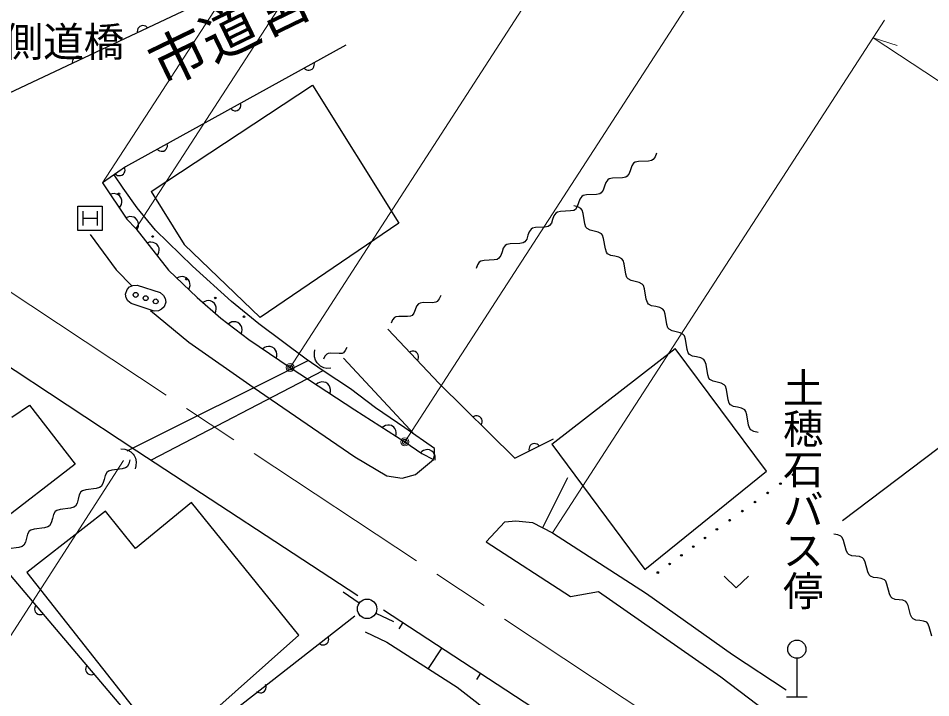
# Model space of a CAD drawing. Units: millimetres, scale not verified. Extents: x 40000 to 680000, y 20000 to 380000.
# Drawn here: x 491775 to 548036, y 259609 to 301487 of the extents above; entities that cross this region are included whole.
import ezdxf
from ezdxf.enums import TextEntityAlignment as Align

# ---------------------------------------------------------------- set-up
doc = ezdxf.new("R2010")
doc.units = ezdxf.units.MM
doc.header["$LTSCALE"] = 1000
doc.linetypes.add('CHAIN', pattern=[18.5, 12, -1.5, 3.5, -1.5])
for name, color, linetype, lineweight in [('M-BGD', 7, 'Continuous', 25), ('M-BMK', 2, 'CHAIN', 13), ('M-STR-HTXT', 7, 'Continuous', 13), ('M-STR-STR1', 1, 'Continuous', 25)]:
    doc.layers.add(name, color=color, linetype=linetype, lineweight=lineweight)
doc.layers.add('M-BMK-HTXT', color=7, linetype='Continuous')
doc.styles.add('@ＭＳ ゴシック', font='')
doc.styles.add('ＭＳ ゴシック', font='')
doc.styles.get('@ＭＳ ゴシック').set_extended_font_data('@MS Gothic')
doc.styles.get('ＭＳ ゴシック').set_extended_font_data('MS Gothic')

msp = doc.modelspace()

# ---------------------------------------------------------------- linework, layer by layer
at = {"layer": 'M-BGD'}
for p, q in [((490146, 296391), (517482, 309251)), ((499368, 301023), (499267, 300975)), ((499456, 301033), (499368, 301023)), ((499538, 301025), (499456, 301033)), ((499631, 300992), (499538, 301025)), ((499124, 300753), (499116, 300671)), ((499116, 300671), (499127, 300583)), ((499158, 300846), (499124, 300753)), ((499203, 300914), (499158, 300846)), ((499267, 300975), (499203, 300914)), ((499699, 300946), (499631, 300992)), ((499760, 300882), (499699, 300946)), ((511974, 299835), (498388, 292338)), ((495116, 298860), (495108, 298778)), ((495108, 298778), (495118, 298691)), ((495149, 298953), (495116, 298860)), ((495194, 299021), (495149, 298953)), ((495258, 299082), (495194, 299021)), ((495360, 299130), (495258, 299082)), ((495448, 299140), (495360, 299130)), ((495529, 299132), (495448, 299140)), ((495622, 299099), (495529, 299132)), ((495690, 299053), (495622, 299099)), ((495751, 298989), (495690, 299053)), ((510032, 298668), (510016, 298755)), ((509403, 298416), (509469, 298356)), ((509469, 298356), (509539, 298315)), ((509539, 298315), (509634, 298288)), ((509634, 298288), (509716, 298285)), ((509716, 298285), (509803, 298301)), ((509803, 298301), (509901, 298355)), ((509901, 298355), (509961, 298420)), ((509961, 298420), (510002, 298491)), ((510002, 298491), (510029, 298586)), ((510029, 298586), (510032, 298668)), ((499968, 290817), (509919, 297360)), ((509919, 297360), (515236, 288863)), ((505432, 295921), (505473, 295992)), ((505473, 295992), (505501, 296087)), ((505504, 296168), (505488, 296255)), ((505501, 296087), (505504, 296168)), ((504875, 295917), (504940, 295857)), ((504940, 295857), (505010, 295816)), ((505010, 295816), (505105, 295789)), ((505105, 295789), (505187, 295786)), ((505187, 295786), (505274, 295802)), ((505274, 295802), (505372, 295856)), ((505372, 295856), (505432, 295921)), ((500975, 293669), (500959, 293756)), ((500346, 293418), (500411, 293358)), ((500411, 293358), (500482, 293317)), ((500482, 293317), (500577, 293290)), ((500577, 293290), (500658, 293287)), ((500658, 293287), (500745, 293303)), ((500745, 293303), (500843, 293357)), ((500843, 293357), (500903, 293422)), ((500903, 293422), (500944, 293493)), ((500944, 293493), (500972, 293588)), ((500972, 293588), (500975, 293669)), ((531121, 293179), (531043, 292948)), ((529813, 292613), (529717, 292551)), ((530014, 292651), (529813, 292613)), ((530626, 292682), (530014, 292651)), ((530827, 292720), (530626, 292682)), ((530923, 292782), (530827, 292720)), ((531043, 292948), (530923, 292782)), ((498388, 292338), (496979, 291338)), ((498309, 291955), (498341, 292030)), ((498352, 292209), (498326, 292294)), ((498341, 292030), (498358, 292128)), ((498358, 292128), (498352, 292209)), ((529520, 292155), (529442, 291924)), ((529598, 292385), (529520, 292155)), ((529717, 292551), (529598, 292385)), ((498240, 291025), (497693, 291845)), ((497755, 291889), (497827, 291836)), ((497827, 291836), (497901, 291803)), ((497901, 291803), (497999, 291787)), ((497999, 291787), (498080, 291793)), ((498080, 291793), (498165, 291819)), ((498165, 291819), (498256, 291884)), ((498256, 291884), (498309, 291955)), ((528117, 291527), (527998, 291361)), ((528213, 291589), (528117, 291527)), ((528414, 291627), (528213, 291589)), ((529026, 291658), (528414, 291627)), ((529227, 291696), (529026, 291658)), ((529323, 291758), (529227, 291696)), ((529442, 291924), (529323, 291758)), ((496979, 291338), (498479, 289111)), ((499103, 289798), (498240, 291025)), ((527842, 290900), (527723, 290733)), ((527920, 291130), (527842, 290900)), ((527998, 291361), (527920, 291130)), ((497572, 290673), (497450, 290639)), ((497688, 290679), (497572, 290673)), ((497827, 290652), (497688, 290679)), ((497933, 290603), (497827, 290652)), ((498033, 290526), (497933, 290603)), ((498122, 290393), (498033, 290526)), ((498156, 290271), (498122, 290393)), ((499968, 290817), (502013, 287546)), ((526398, 290337), (526320, 290106)), ((526517, 290503), (526398, 290337)), ((526613, 290564), (526517, 290503)), ((526814, 290603), (526613, 290564)), ((527426, 290634), (526814, 290603)), ((527627, 290672), (527426, 290634)), ((527723, 290733), (527627, 290672)), ((495448, 288406), (495448, 289906)), ((495448, 289906), (496948, 289906)), ((496948, 289906), (496948, 288406)), ((498008, 289810), (498086, 289910)), ((498086, 289910), (498135, 290016)), ((498135, 290016), (498162, 290155)), ((498162, 290155), (498156, 290271)), ((500239, 288435), (499103, 289798)), ((526277, 289864), (526027, 289919)), ((526242, 289876), (526123, 289709)), ((526320, 290106), (526242, 289876)), ((526465, 289760), (526277, 289864)), ((526541, 289667), (526465, 289760)), ((495748, 289606), (495748, 288706)), ((496648, 289606), (496648, 288706)), ((498528, 289235), (498412, 289183)), ((498642, 289259), (498528, 289235)), ((498783, 289254), (498642, 289259)), ((498895, 289221), (498783, 289254)), ((499006, 289160), (498895, 289221)), ((524797, 289312), (524719, 289082)), ((524917, 289479), (524797, 289312)), ((525013, 289540), (524917, 289479)), ((525214, 289579), (525013, 289540)), ((525826, 289609), (525214, 289579)), ((526027, 289648), (525826, 289609)), ((526123, 289709), (526027, 289648)), ((526605, 289461), (526541, 289667)), ((526710, 288825), (526605, 289461)), ((495748, 289156), (496648, 289156)), ((498479, 289111), (499024, 288521)), ((499114, 289042), (499006, 289160)), ((499166, 288927), (499114, 289042)), ((499152, 288559), (499184, 288671)), ((499190, 288813), (499166, 288927)), ((499184, 288671), (499190, 288813)), ((515236, 288863), (506693, 283047)), ((524442, 288648), (524251, 288611)), ((524533, 288706), (524442, 288648)), ((524645, 288864), (524533, 288706)), ((524719, 289082), (524645, 288864)), ((526775, 288619), (526710, 288825)), ((526850, 288526), (526775, 288619)), ((496948, 288406), (495448, 288406)), ((496211, 288153), (497802, 285972)), ((499024, 288521), (501039, 285963)), ((499091, 288449), (499152, 288559)), ((502511, 286208), (500239, 288435)), ((523203, 288112), (523125, 287881)), ((523277, 288330), (523203, 288112)), ((523390, 288488), (523277, 288330)), ((523481, 288546), (523390, 288488)), ((523671, 288582), (523481, 288546)), ((524251, 288611), (523671, 288582)), ((527039, 288421), (526850, 288526)), ((527289, 288367), (527039, 288421)), ((527539, 288313), (527289, 288367)), ((527728, 288209), (527539, 288313)), ((527803, 288115), (527728, 288209)), ((527868, 287910), (527803, 288115)), ((499841, 287678), (499722, 287635)), ((499957, 287692), (499841, 287678)), ((500097, 287676), (499957, 287692)), ((500206, 287634), (500097, 287676)), ((500312, 287565), (500206, 287634)), ((500411, 287439), (500312, 287565)), ((506693, 283047), (502013, 287546)), ((521896, 287546), (521800, 287484)), ((522097, 287584), (521896, 287546)), ((522709, 287615), (522097, 287584)), ((522910, 287653), (522709, 287615)), ((523006, 287715), (522910, 287653)), ((523125, 287881), (523006, 287715)), ((527973, 287273), (527868, 287910)), ((500341, 286849), (500410, 286955)), ((500410, 286955), (500452, 287064)), ((500454, 287320), (500411, 287439)), ((500452, 287064), (500468, 287204)), ((500468, 287204), (500454, 287320)), ((521603, 287087), (521525, 286857)), ((521681, 287318), (521603, 287087)), ((521800, 287484), (521681, 287318)), ((528037, 287068), (527973, 287273)), ((528113, 286975), (528037, 287068)), ((528301, 286870), (528113, 286975)), ((520200, 286460), (520081, 286294)), ((520296, 286522), (520200, 286460)), ((520497, 286560), (520296, 286522)), ((521109, 286591), (520497, 286560)), ((521310, 286629), (521109, 286591)), ((521406, 286691), (521310, 286629)), ((521525, 286857), (521406, 286691)), ((528551, 286816), (528301, 286870)), ((528802, 286762), (528551, 286816)), ((528990, 286657), (528802, 286762)), ((529066, 286564), (528990, 286657)), ((529130, 286358), (529066, 286564)), ((482075, 286063), (499083, 274827)), ((497802, 285972), (498801, 284972)), ((501039, 285963), (502811, 284282)), ((504920, 284027), (502511, 286208)), ((520081, 286294), (520003, 286063)), ((529235, 285722), (529130, 286358)), ((501674, 285526), (501562, 285467)), ((501786, 285557), (501674, 285526)), ((501927, 285561), (501786, 285557)), ((502041, 285536), (501927, 285561)), ((502156, 285482), (502041, 285536)), ((502272, 285372), (502156, 285482)), ((502331, 285261), (502272, 285372)), ((502363, 285148), (502331, 285261)), ((529299, 285517), (529235, 285722)), ((529375, 285423), (529299, 285517)), ((529563, 285319), (529375, 285423)), ((529814, 285265), (529563, 285319)), ((530064, 285210), (529814, 285265)), ((498395, 284479), (498487, 284765)), ((498487, 284765), (498644, 284924)), ((498644, 284924), (498833, 285021)), ((498833, 285021), (499102, 285039)), ((499102, 285039), (500529, 284577)), ((502288, 284778), (502341, 284893)), ((502341, 284893), (502366, 285007)), ((502366, 285007), (502363, 285148)), ((530252, 285106), (530064, 285210)), ((530328, 285013), (530252, 285106)), ((530392, 284807), (530328, 285013)), ((530497, 284171), (530392, 284807)), ((498429, 284258), (498395, 284479)), ((498525, 284069), (498429, 284258)), ((500529, 284577), (500736, 284405)), ((500736, 284405), (500833, 284216)), ((500833, 284216), (500866, 283995)), ((502811, 284282), (504265, 283010)), ((517735, 284185), (517613, 284034)), ((517822, 284398), (517735, 284185)), ((530562, 283965), (530497, 284171)), ((498732, 283897), (498525, 284069)), ((500160, 283435), (498732, 283897)), ((500774, 283710), (500617, 283550)), ((500866, 283995), (500774, 283710)), ((503271, 284039), (503162, 283975)), ((503382, 284075), (503271, 284039)), ((503523, 284084), (503382, 284075)), ((503638, 284063), (503523, 284084)), ((503754, 284014), (503638, 284063)), ((503875, 283909), (503754, 284014)), ((503939, 283800), (503875, 283909)), ((503974, 283689), (503939, 283800)), ((503984, 283548), (503974, 283689)), ((506601, 282664), (504920, 284027)), ((516337, 283734), (516250, 283520)), ((516459, 283884), (516337, 283734)), ((516554, 283937), (516459, 283884)), ((516746, 283962), (516554, 283937)), ((517326, 283956), (516746, 283962)), ((517519, 283981), (517326, 283956)), ((517613, 284034), (517519, 283981)), ((530637, 283872), (530562, 283965)), ((530826, 283767), (530637, 283872)), ((531076, 283713), (530826, 283767)), ((531326, 283659), (531076, 283713)), ((531514, 283555), (531326, 283659)), ((531590, 283461), (531514, 283555)), ((499937, 283473), (502300, 281519)), ((500428, 283454), (500160, 283435)), ((500617, 283550), (500428, 283454)), ((503914, 283316), (503963, 283433)), ((503963, 283433), (503984, 283548)), ((504265, 283010), (505992, 281692)), ((514964, 283035), (514849, 282892)), ((515053, 283084), (514964, 283035)), ((515234, 283108), (515053, 283084)), ((515783, 283103), (515234, 283108)), ((515964, 283126), (515783, 283103)), ((516053, 283176), (515964, 283126)), ((516168, 283318), (516053, 283176)), ((516250, 283520), (516168, 283318)), ((531654, 283256), (531590, 283461)), ((531760, 282619), (531654, 283256)), ((504835, 282725), (504731, 282654)), ((504944, 282768), (504835, 282725)), ((505084, 282787), (504944, 282768)), ((505200, 282774), (505084, 282787)), ((505320, 282733), (505200, 282774)), ((505447, 282636), (505320, 282733)), ((505518, 282531), (505447, 282636)), ((505561, 282423), (505518, 282531)), ((509525, 280474), (506601, 282664)), ((514849, 282892), (514766, 282691)), ((531824, 282414), (531760, 282619)), ((505526, 282047), (505567, 282167)), ((505580, 282283), (505561, 282423)), ((505567, 282167), (505580, 282283)), ((514557, 282330), (517737, 278978)), ((531900, 282321), (531824, 282414)), ((532088, 282216), (531900, 282321)), ((532338, 282162), (532088, 282216)), ((532589, 282108), (532338, 282162)), ((532777, 282003), (532589, 282108)), ((532853, 281910), (532777, 282003)), ((532917, 281705), (532853, 281910)), ((502300, 281519), (506253, 278747)), ((505992, 281692), (508536, 279965)), ((533022, 281068), (532917, 281705)), ((506951, 281186), (506850, 281109)), ((507056, 281235), (506951, 281186)), ((507195, 281262), (507056, 281235)), ((507312, 281255), (507195, 281262)), ((507434, 281221), (507312, 281255)), ((507566, 281131), (507434, 281221)), ((507643, 281031), (507566, 281131)), ((507692, 280925), (507643, 281031)), ((507718, 280786), (507692, 280925)), ((507712, 280669), (507718, 280786)), ((510033, 280862), (510069, 281051)), ((510037, 280628), (510033, 280862)), ((510796, 280787), (510681, 280658)), ((510882, 280830), (510796, 280787)), ((511053, 280844), (510882, 280830)), ((511568, 280816), (511053, 280844)), ((511740, 280830), (511568, 280816)), ((511826, 280873), (511740, 280830)), ((511941, 281002), (511826, 280873)), ((512026, 281188), (511941, 281002)), ((515986, 280945), (515906, 280908)), ((516066, 280963), (515986, 280945)), ((516165, 280961), (516066, 280963)), ((516244, 280939), (516165, 280961)), ((516322, 280897), (516244, 280939)), ((516399, 280816), (516322, 280897)), ((516436, 280736), (516399, 280816)), ((524667, 275230), (532278, 281137)), ((537901, 273583), (532278, 281137)), ((533086, 280863), (533022, 281068)), ((533162, 280769), (533086, 280863)), ((533350, 280665), (533162, 280769)), ((498497, 274829), (509653, 280384)), ((507678, 280548), (507712, 280669)), ((510570, 279747), (509525, 280474)), ((510105, 280410), (510037, 280628)), ((510199, 280254), (510105, 280410)), ((510278, 280162), (510199, 280254)), ((510681, 280658), (510595, 280472)), ((511825, 280546), (516213, 275828)), ((516388, 280400), (516430, 280478)), ((516430, 280478), (516452, 280557)), ((516454, 280656), (516436, 280736)), ((516452, 280557), (516454, 280656)), ((533600, 280611), (533350, 280665)), ((533851, 280557), (533600, 280611)), ((534039, 280452), (533851, 280557)), ((534115, 280359), (534039, 280452)), ((534179, 280153), (534115, 280359)), ((510548, 279762), (499974, 274245)), ((508536, 279965), (512520, 277359)), ((510417, 280045), (510278, 280162)), ((510622, 279944), (510417, 280045)), ((512251, 278656), (510570, 279747)), ((510811, 279909), (510622, 279944)), ((511045, 279912), (510811, 279909)), ((534284, 279517), (534179, 280153)), ((510491, 279070), (510352, 279041)), ((510607, 279066), (510491, 279070)), ((510730, 279034), (510607, 279066)), ((534348, 279311), (534284, 279517)), ((534424, 279218), (534348, 279311)), ((534612, 279114), (534424, 279218)), ((534863, 279059), (534612, 279114)), ((535113, 279005), (534863, 279059)), ((506253, 278747), (512537, 274464)), ((510247, 278990), (510148, 278912)), ((510352, 279041), (510247, 278990)), ((510864, 278946), (510730, 279034)), ((510942, 278847), (510864, 278946)), ((510993, 278742), (510942, 278847)), ((511022, 278604), (510993, 278742)), ((511018, 278487), (511022, 278604)), ((513796, 277475), (512251, 278656)), ((517737, 278978), (522395, 274378)), ((535301, 278901), (535113, 279005)), ((535377, 278807), (535301, 278901)), ((535441, 278602), (535377, 278807)), ((535547, 277966), (535441, 278602)), ((510985, 278365), (511018, 278487)), ((535611, 277760), (535547, 277966)), ((542595, 270529), (553103, 278481)), ((491372, 276908), (492463, 277635)), ((492463, 277635), (495280, 274000)), ((515614, 276248), (513796, 277475)), ((535686, 277667), (535611, 277760)), ((535875, 277562), (535686, 277667)), ((536125, 277508), (535875, 277562)), ((536375, 277454), (536125, 277508)), ((536564, 277349), (536375, 277454)), ((512520, 277359), (515613, 275383)), ((519896, 276964), (519817, 276924)), ((519975, 276984), (519896, 276964)), ((520074, 276985), (519975, 276984)), ((520154, 276966), (520074, 276985)), ((520233, 276927), (520154, 276966)), ((520313, 276848), (520233, 276927)), ((520353, 276769), (520313, 276848)), ((536639, 277256), (536564, 277349)), ((536704, 277051), (536639, 277256)), ((536809, 276414), (536704, 277051)), ((514309, 276336), (514210, 276258)), ((514414, 276387), (514309, 276336)), ((514552, 276416), (514414, 276387)), ((514669, 276412), (514552, 276416)), ((514791, 276380), (514669, 276412)), ((514925, 276292), (514791, 276380)), ((515003, 276193), (514925, 276292)), ((517431, 274975), (515614, 276248)), ((520315, 276432), (520354, 276512)), ((520373, 276690), (520353, 276769)), ((520354, 276512), (520374, 276591)), ((520374, 276591), (520373, 276690)), ((536873, 276209), (536809, 276414)), ((515054, 276088), (515003, 276193)), ((515047, 275711), (515079, 275833)), ((515083, 275950), (515054, 276088)), ((515079, 275833), (515083, 275950)), ((536949, 276115), (536873, 276209)), ((537137, 276011), (536949, 276115)), ((537387, 275957), (537137, 276011)), ((515613, 275383), (516659, 274657)), ((522395, 274378), (524781, 275571)), ((523344, 275149), (523300, 275081)), ((523406, 275212), (523344, 275149)), ((523506, 275262), (523406, 275212)), ((523594, 275275), (523506, 275262)), ((523675, 275268), (523594, 275275)), ((523769, 275237), (523675, 275268)), ((523838, 275193), (523769, 275237)), ((523901, 275131), (523838, 275193)), ((524667, 275230), (530404, 267505)), ((498109, 274947), (498343, 274930)), ((498343, 274930), (498528, 274877)), ((498528, 274877), (498723, 274759)), ((498723, 274759), (498852, 274630)), ((498852, 274630), (498922, 274532)), ((499083, 274827), (512719, 265918)), ((516665, 274789), (516575, 274699)), ((516659, 274657), (517386, 274294)), ((516763, 274851), (516665, 274789)), ((516897, 274896), (516763, 274851)), ((517013, 274905), (516897, 274896)), ((517139, 274887), (517013, 274905)), ((517282, 274815), (517139, 274887)), ((517371, 274726), (517282, 274815)), ((517434, 274628), (517371, 274726)), ((517386, 274294), (517431, 274566)), ((517431, 274566), (517431, 274975)), ((517479, 274493), (517434, 274628)), ((523268, 274987), (523262, 274905)), ((523262, 274905), (523275, 274818)), ((523300, 275081), (523268, 274987)), ((495280, 274000), (489736, 269728)), ((498592, 274028), (498481, 273844)), ((498655, 274277), (498592, 274028)), ((498922, 274532), (499002, 274368)), ((499002, 274368), (499051, 274145)), ((499051, 274145), (499033, 273911)), ((512537, 274464), (514490, 273282)), ((516263, 273373), (517386, 274294)), ((517470, 274252), (517487, 274377)), ((517487, 274377), (517479, 274493)), ((497235, 273500), (497124, 273315)), ((497331, 273573), (497235, 273500)), ((497539, 273630), (497331, 273573)), ((498178, 273714), (497539, 273630)), ((498386, 273771), (498178, 273714)), ((498481, 273844), (498386, 273771)), ((499033, 273911), (498981, 273726)), ((530404, 267505), (537901, 273583)), ((497062, 273067), (496999, 272819)), ((497124, 273315), (497062, 273067)), ((514490, 273282), (515445, 273146)), ((515445, 273146), (516263, 273373)), ((525648, 273163), (524108, 270085)), ((495738, 272363), (495643, 272290)), ((495946, 272420), (495738, 272363)), ((496585, 272504), (495946, 272420)), ((496793, 272561), (496585, 272504)), ((496889, 272634), (496793, 272561)), ((496999, 272819), (496889, 272634)), ((495469, 271857), (495407, 271609)), ((495532, 272106), (495469, 271857)), ((495643, 272290), (495532, 272106)), ((494353, 271210), (494146, 271153)), ((494993, 271294), (494353, 271210)), ((495200, 271352), (494993, 271294)), ((495296, 271424), (495200, 271352)), ((495407, 271609), (495296, 271424)), ((502456, 271644), (499003, 268808)), ((509072, 263465), (502456, 271644)), ((497149, 271098), (492314, 267318)), ((493877, 270647), (493814, 270399)), ((493939, 270896), (493877, 270647)), ((494050, 271081), (493939, 270896)), ((494146, 271153), (494050, 271081)), ((499003, 268808), (497149, 271098)), ((500950, 255785), (488372, 270604)), ((493400, 270085), (492761, 270001)), ((493608, 270142), (493400, 270085)), ((493703, 270214), (493608, 270142)), ((493814, 270399), (493703, 270214)), ((520634, 269209), (521770, 270459)), ((521770, 270459), (522452, 270515)), ((522452, 270515), (523474, 270402)), ((523474, 270402), (524724, 269777)), ((492346, 269686), (492284, 269438)), ((492457, 269871), (492346, 269686)), ((492553, 269943), (492457, 269871)), ((492761, 270001), (492553, 269943)), ((524724, 269777), (530519, 266038)), ((542309, 269656), (542067, 269684)), ((542497, 269575), (542309, 269656)), ((542577, 269494), (542497, 269575)), ((542658, 269306), (542577, 269494)), ((492015, 268932), (491807, 268875)), ((492111, 269005), (492015, 268932)), ((492221, 269189), (492111, 269005)), ((492284, 269438), (492221, 269189)), ((520634, 269209), (525830, 265845)), ((542817, 268714), (542658, 269306)), ((491807, 268875), (491168, 268791)), ((542897, 268526), (542817, 268714)), ((542977, 268445), (542897, 268526)), ((543165, 268364), (542977, 268445)), ((543407, 268337), (543165, 268364)), ((543649, 268309), (543407, 268337)), ((543837, 268228), (543649, 268309)), ((543917, 268147), (543837, 268228)), ((543997, 267959), (543917, 268147)), ((544157, 267367), (543997, 267959)), ((492314, 267318), (501002, 256303)), ((544237, 267179), (544157, 267367)), ((535297, 267111), (536047, 266391)), ((536047, 266391), (536797, 267111)), ((544317, 267098), (544237, 267179)), ((544505, 267017), (544317, 267098)), ((544747, 266989), (544505, 267017)), ((544988, 266962), (544747, 266989)), ((545176, 266880), (544988, 266962)), ((545257, 266800), (545176, 266880)), ((545337, 266611), (545257, 266800)), ((512791, 265431), (511804, 266114)), ((525830, 265845), (527557, 266163)), ((527557, 266163), (535100, 260892)), ((545496, 266020), (545337, 266611)), ((530519, 266038), (535810, 262282)), ((545576, 265831), (545496, 266020)), ((545657, 265751), (545576, 265831)), ((545845, 265669), (545657, 265751)), ((546086, 265642), (545845, 265669)), ((546315, 265616), (546086, 265642)), ((546493, 265539), (546315, 265616)), ((492790, 265161), (492782, 265062)), ((492782, 265062), (492795, 264981)), ((492816, 265238), (492790, 265161)), ((492862, 265314), (492816, 265238)), ((514295, 265023), (531051, 254089)), ((546570, 265462), (546493, 265539)), ((546645, 265284), (546570, 265462)), ((546796, 264723), (546645, 265284)), ((492795, 264981), (492828, 264899)), ((492828, 264899), (492901, 264814)), ((492901, 264814), (492977, 264768)), ((492977, 264768), (493054, 264742)), ((493054, 264742), (493153, 264734)), ((493153, 264734), (493233, 264747)), ((493233, 264747), (493315, 264780)), ((512537, 264645), (505085, 258829)), ((513825, 264830), (514907, 264311)), ((546872, 264545), (546796, 264723)), ((546948, 264468), (546872, 264545)), ((547126, 264391), (546948, 264468)), ((515492, 264242), (515238, 263853)), ((547355, 264365), (547126, 264391)), ((547597, 264338), (547355, 264365)), ((547785, 264257), (547597, 264338)), ((547865, 264176), (547785, 264257)), ((547946, 263987), (547865, 264176)), ((548105, 263396), (547946, 263987)), ((501002, 256303), (509072, 263465)), ((510913, 263297), (510884, 263381)), ((513159, 263674), (514508, 263035)), ((510328, 262956), (510401, 262906)), ((510401, 262906), (510477, 262876)), ((510477, 262876), (510575, 262863)), ((510575, 262863), (510656, 262872)), ((510656, 262872), (510740, 262901)), ((510740, 262901), (510829, 262969)), ((510829, 262969), (510879, 263042)), ((510879, 263042), (510909, 263118)), ((510909, 263118), (510922, 263216)), ((510922, 263216), (510913, 263297)), ((514508, 263035), (518839, 260266)), ((517886, 262680), (517055, 261407)), ((535810, 262282), (539127, 260101)), ((539782, 262042), (539782, 259662)), ((495935, 261456), (495927, 261357)), ((495927, 261357), (495940, 261277)), ((495961, 261533), (495935, 261456)), ((495940, 261277), (495973, 261194)), ((496007, 261609), (495961, 261533)), ((495973, 261194), (496045, 261109)), ((496045, 261109), (496121, 261063)), ((496121, 261063), (496198, 261037)), ((496378, 261042), (496460, 261075)), ((520279, 261118), (520023, 260726)), ((496198, 261037), (496297, 261029)), ((496297, 261029), (496378, 261042)), ((535100, 260892), (544810, 253571)), ((506466, 260002), (506539, 259953)), ((506539, 259953), (506615, 259923)), ((506794, 259919), (506878, 259947)), ((506878, 259947), (506967, 260016)), ((506967, 260016), (507017, 260089)), ((507017, 260089), (507047, 260165)), ((507051, 260344), (507022, 260428)), ((507047, 260165), (507060, 260263)), ((507060, 260263), (507051, 260344)), ((518839, 260266), (523667, 256503)), ((506615, 259923), (506713, 259910)), ((506713, 259910), (506794, 259919)), ((539152, 259662), (540412, 259662))]:
    msp.add_line(p, q, dxfattribs=at)
for centre, radius in [((497978, 290666), 50), ((500061, 288037), 50), ((502145, 285409), 50), ((499012, 284437), 150), ((499631, 284237), 150), ((500249, 284037), 150), ((503921, 284248), 50), ((505696, 283088), 50), ((539552, 273360), 50), ((538769, 272798), 50), ((537985, 272236), 50), ((537201, 271673), 50), ((536417, 271111), 50), ((535633, 270549), 50), ((534121, 269455), 50), ((534849, 269987), 50), ((533393, 268922), 50), ((532666, 268390), 50), ((531938, 267857), 50), ((531210, 267325), 50), ((513284, 265089), 600), ((539782, 262602), 560)]:
    msp.add_circle(centre, radius, dxfattribs=at)
at = {"layer": 'M-BMK'}
msp.add_line((460043, 305299), (542201, 250923), dxfattribs=at)
at = {"layer": 'M-STR-HTXT'}
for p, q in [((496979, 291338), (515875, 320510)), ((499024, 288521), (518540, 318651)), ((508536, 279965), (529066, 311661)), ((515613, 275383), (536149, 307088)), ((524724, 269777), (545184, 301365)), ((544484, 300285), (545967, 299807)), ((544484, 300285), (565891, 286117)), ((498255, 274239), (478893, 244154))]:
    msp.add_line(p, q, dxfattribs=at)
for centre, radius in [((508536, 279965), 250), ((508536, 279965), 150), ((508536, 279965), 50), ((515613, 275383), 250), ((515613, 275383), 150), ((515613, 275383), 50)]:
    msp.add_circle(centre, radius, dxfattribs=at)

# ---------------------------------------------------------------- texts
at = {"layer": 'M-BGD', "style": '@ＭＳ ゴシック'}
msp.add_text('土穂石バス停', height=1833, rotation=270, dxfattribs=at).set_placement((540144, 272467), align=Align.MIDDLE_CENTER)
at = {"layer": 'M-BMK-HTXT', "style": 'ＭＳ ゴシック'}
msp.add_text('市道宮の下安行線', height=2566, rotation=25.8, dxfattribs=at).set_placement((512686, 304473), align=Align.MIDDLE_CENTER)
at = {"layer": 'M-STR-STR1', "style": 'ＭＳ ゴシック'}
msp.add_text('築出側道橋', height=1833, dxfattribs=at).set_placement((485809, 298572), align=Align.BOTTOM_LEFT)

doc.saveas('drawing.dxf')
